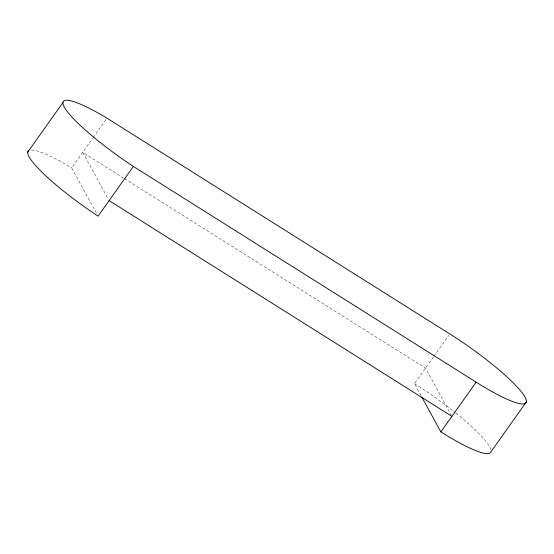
<?xml version="1.0" encoding="UTF-8"?>
<svg xmlns="http://www.w3.org/2000/svg" width="554" height="554" viewBox="0 0 554 554"><rect width="100%" height="100%" fill="white"/><g stroke="black" fill="none" stroke-linecap="round" stroke-linejoin="round"><path stroke-width="0.42" stroke-dasharray="2.77 2.08" d="M96.444 213.131L71.695 167.89L92.622 138.403M93.12 137.711L106.486 118.875M421.075 395.688L414.475 383.624L433.422 356.928M433.914 356.236L448.768 335.308M123.736 178.173L82.726 152.357L108.293 199.101M124.47 178.63L425.5 368.091L451.074 414.835M31.308 149.989A77.685 12.777 35.4 0 1 71.695 167.89M414.475 383.624A77.255 12.7 35.4 0 1 455.298 412.647M455.949 413.166A77.255 12.7 35.4 0 1 490.906 449.613"/><path stroke-width="0.83" d="M27.7 152.177L62.983 102.462M133.375 166.429L476.156 382.163A77.255 12.7 35.4 0 0 524.998 397.086A77.255 12.7 35.4 0 0 449.758 333.91L106.984 118.175A77.685 12.777 35.4 0 0 64.34 107.164A77.685 12.777 35.4 0 0 133.375 166.429L98.093 216.143A77.685 12.777 35.4 0 1 28.441 150.792M526.3 401.996L491.017 451.711A77.255 12.7 35.4 0 1 440.873 431.878L476.156 382.163M109.117 200.61L451.898 416.345M421.899 397.197L440.873 431.878"/></g></svg>
